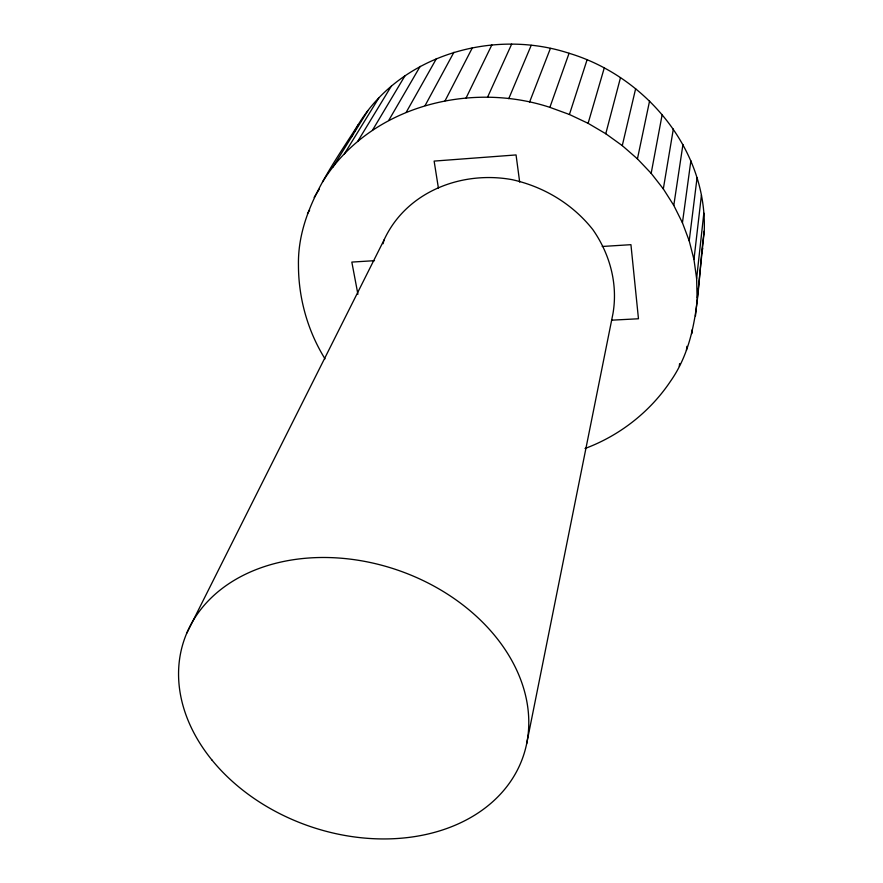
<?xml version="1.0" encoding="UTF-8"?>
<svg xmlns="http://www.w3.org/2000/svg" width="883" height="883" viewBox="0 0 883 883"><rect width="100%" height="100%" fill="white"/><g stroke="black" fill="none" stroke-linecap="round" stroke-linejoin="round"><path stroke-width="1.32" d="M585.021 448.498C619.59 435.661 650.031 411.886 670.55 381.202C701.301 337.405 696.952 281.456 704.237 231.092C707.349 149.492 645.363 76.126 569.071 53.267C493.376 28.411 400.65 54.845 358.277 124.58C331.125 167.362 297.428 211.832 298.454 265.209C298.476 298.068 307.659 330.904 324.999 358.829M695.473 315.982L704.237 231.092M691.864 333.597L692.316 329.491M697.095 297.615L696.621 278.598L703.839 213.167M686.433 350.396L686.897 346.313M696.621 278.598L693.961 259.503L701.422 195.209M679.281 366.302L679.601 363.597M693.961 259.503L689.204 240.838L697.073 177.671M689.204 240.838L682.438 222.781L690.881 160.739M682.438 222.781L673.784 205.419L682.945 144.481M673.784 205.419L663.321 188.907L673.332 129.039M663.321 188.907L651.168 173.344L662.184 114.514M526.632 743.828L612.945 313.719C618.067 284.061 609.943 254.094 592.846 229.613C572.592 203.995 543.851 186.721 512.052 179.646C461.621 170.441 406.268 191.677 384.083 239.9L186.81 633.1M701.654 253.564L702.691 248.432M651.168 173.344L637.438 158.874L649.568 101.026M637.438 158.874L622.272 145.629L635.639 88.708M622.272 145.629L605.771 133.741L620.484 77.671M383.034 243.752L384.083 239.9M605.771 133.741L588.111 123.322L604.248 68.013M588.111 123.322L569.425 114.492L587.063 59.845M322.549 182.008C368.421 106.953 468.807 80.695 549.877 107.351L569.071 53.267M529.59 102.042L550.396 48.41M508.763 98.642L531.213 45.331M487.537 97.251L511.643 44.15M466.103 97.958L491.853 44.923M445.076 100.783L472.416 47.671M425.098 105.552L453.928 52.252M351.544 136.898L352.77 134.669M353.995 132.428L358.277 124.58M406.279 112.163L436.478 58.532M388.719 120.419L420.165 66.368M372.471 130.243L405.054 75.662M357.681 141.435L391.246 86.247M307.483 213.565L309.635 210.088M344.37 153.885L378.796 98.013M314.149 197.417L319.216 189.26M332.659 167.45L367.803 110.839M374.502 260.673L351.831 262.085L357.913 294.26M602.206 246.478L630.937 244.679L638.464 318.763L611.908 320.165M549.877 107.351L569.425 114.492M438.409 188.112L434.127 161.092L516.058 154.933L519.679 182.097M212.019 760.108A179.227 135.43 19 0 0 513.652 776.72A179.227 135.43 19 0 0 335.352 557.813A179.227 135.43 19 0 0 212.019 760.108"/></g></svg>
